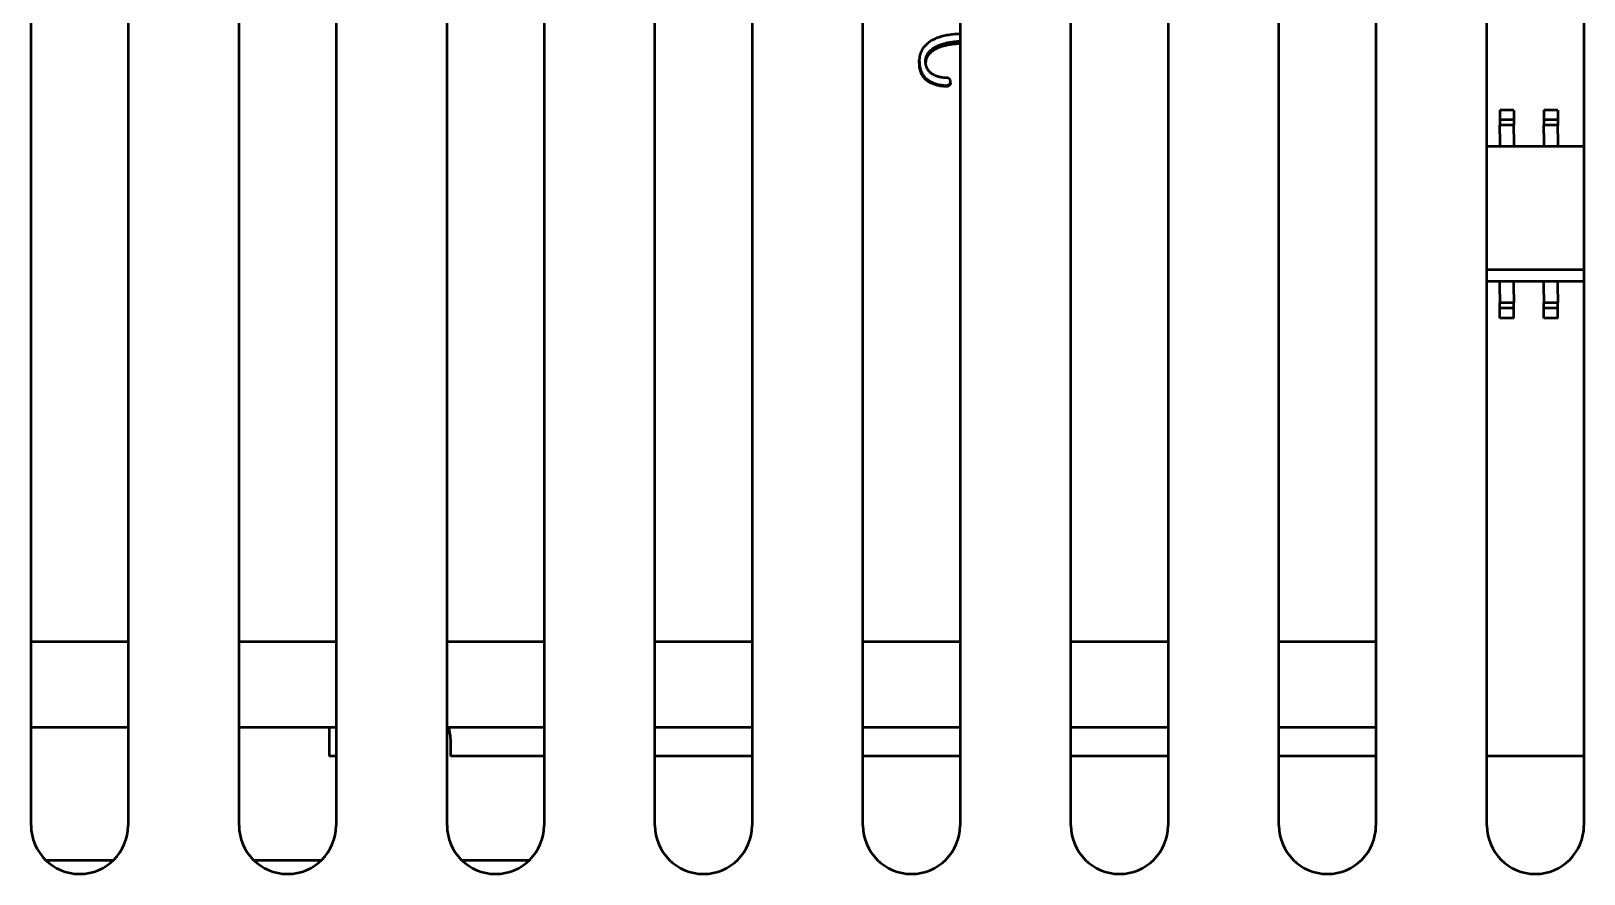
# Model space of a CAD drawing. Header units: millimetres. Extents: x 2121 to 4904, y 892 to 1933.
# Drawn here: x 2738.8 to 2806, y 1384 to 1420.5 of the extents above; entities that cross this region are included whole.
import ezdxf

# ---------------------------------------------------------------- set-up
doc = ezdxf.new("R2010")
doc.units = ezdxf.units.MM
doc.header["$LTSCALE"] = 1.8
doc.layers.add('외형선(ISO)', color=7, linetype='Continuous', lineweight=50)

msp = doc.modelspace()

# ---------------------------------------------------------------- linework, layer by layer
at = {"layer": '외형선(ISO)', "color": 7}
for p, q in [((2738.779, 1386.133), (2738.779, 1453.633)), ((2742.979, 1453.633), (2742.979, 1386.133)), ((2747.779, 1386.133), (2747.779, 1453.633)), ((2751.979, 1453.633), (2751.979, 1386.133)), ((2756.779, 1386.133), (2756.779, 1453.633)), ((2760.979, 1453.633), (2760.979, 1386.133)), ((2765.779, 1386.133), (2765.779, 1453.633)), ((2769.979, 1453.633), (2769.979, 1386.133)), ((2774.779, 1386.133), (2774.779, 1453.633)), ((2778.979, 1453.633), (2778.979, 1386.133)), ((2783.779, 1386.133), (2783.779, 1453.633)), ((2787.979, 1453.633), (2787.979, 1386.133)), ((2792.779, 1386.133), (2792.779, 1453.633)), ((2796.979, 1453.633), (2796.979, 1386.133)), ((2801.779, 1386.133), (2801.779, 1453.633)), ((2805.979, 1453.633), (2805.979, 1386.133)), ((2777.217, 1419.163), (2777.217, 1419.249)), ((2778.375, 1418.108), (2778.375, 1418.159)), ((2778.518, 1418.157), (2778.518, 1418.209)), ((2778.567, 1418.261), (2778.567, 1418.316)), ((2802.949, 1417.093), (2802.334, 1417.093)), ((2802.334, 1417.093), (2802.334, 1416.663)), ((2802.949, 1416.663), (2802.334, 1416.663)), ((2802.334, 1416.663), (2802.334, 1416.433)), ((2802.949, 1417.093), (2802.949, 1416.663)), ((2802.949, 1416.663), (2802.949, 1416.433)), ((2804.854, 1417.093), (2804.239, 1417.093)), ((2804.239, 1417.093), (2804.239, 1416.663)), ((2804.854, 1416.663), (2804.239, 1416.663)), ((2804.239, 1416.663), (2804.239, 1416.433)), ((2804.854, 1417.093), (2804.854, 1416.663)), ((2804.854, 1416.663), (2804.854, 1416.433)), ((2802.949, 1416.433), (2802.334, 1416.433)), ((2802.334, 1416.058), (2802.334, 1416.433)), ((2802.334, 1416.058), (2802.334, 1415.518)), ((2802.949, 1416.058), (2802.949, 1416.433)), ((2802.949, 1416.058), (2802.949, 1415.518)), ((2804.854, 1416.433), (2804.239, 1416.433)), ((2804.239, 1416.058), (2804.239, 1416.433)), ((2804.239, 1416.058), (2804.239, 1415.518)), ((2804.854, 1416.058), (2804.854, 1416.433)), ((2804.854, 1416.058), (2804.854, 1415.518)), ((2805.979, 1415.518), (2801.779, 1415.518)), ((2801.779, 1410.193), (2805.979, 1410.193)), ((2805.979, 1409.668), (2801.779, 1409.668)), ((2802.334, 1409.127), (2802.334, 1409.668)), ((2802.949, 1409.127), (2802.949, 1409.668)), ((2804.239, 1409.127), (2804.239, 1409.668)), ((2804.854, 1409.127), (2804.854, 1409.668)), ((2802.334, 1409.127), (2802.334, 1408.753)), ((2802.949, 1408.753), (2802.334, 1408.753)), ((2802.334, 1408.523), (2802.334, 1408.753)), ((2802.949, 1408.523), (2802.334, 1408.523)), ((2802.334, 1408.093), (2802.334, 1408.523)), ((2802.949, 1409.127), (2802.949, 1408.753)), ((2802.949, 1408.523), (2802.949, 1408.753)), ((2802.949, 1408.093), (2802.949, 1408.523)), ((2804.239, 1409.127), (2804.239, 1408.753)), ((2804.854, 1408.753), (2804.239, 1408.753)), ((2804.239, 1408.523), (2804.239, 1408.753)), ((2804.854, 1408.523), (2804.239, 1408.523)), ((2804.239, 1408.093), (2804.239, 1408.523)), ((2804.854, 1409.127), (2804.854, 1408.753)), ((2804.854, 1408.523), (2804.854, 1408.753)), ((2804.854, 1408.093), (2804.854, 1408.523)), ((2802.949, 1408.093), (2802.334, 1408.093)), ((2804.854, 1408.093), (2804.239, 1408.093)), ((2738.779, 1394.094), (2742.979, 1394.094)), ((2747.779, 1394.094), (2751.979, 1394.094)), ((2756.779, 1394.094), (2760.979, 1394.094)), ((2765.779, 1394.094), (2769.979, 1394.094)), ((2774.779, 1394.094), (2778.979, 1394.094)), ((2783.779, 1394.094), (2787.979, 1394.094)), ((2792.779, 1394.094), (2796.979, 1394.094)), ((2738.779, 1390.387), (2742.979, 1390.387)), ((2747.779, 1390.387), (2751.979, 1390.387)), ((2751.679, 1390.387), (2751.679, 1389.133)), ((2756.779, 1390.387), (2760.979, 1390.387)), ((2765.779, 1390.387), (2769.979, 1390.387)), ((2774.779, 1390.387), (2778.979, 1390.387)), ((2783.779, 1390.387), (2787.979, 1390.387)), ((2792.779, 1390.387), (2796.979, 1390.387)), ((2756.929, 1389.883), (2756.929, 1389.133)), ((2751.979, 1389.133), (2751.679, 1389.133)), ((2760.979, 1389.133), (2756.929, 1389.133)), ((2769.979, 1389.133), (2765.779, 1389.133)), ((2778.979, 1389.133), (2774.779, 1389.133)), ((2787.979, 1389.133), (2783.779, 1389.133)), ((2796.979, 1389.133), (2792.779, 1389.133)), ((2805.979, 1389.133), (2801.779, 1389.133)), ((2739.409, 1384.633), (2742.348, 1384.633)), ((2748.409, 1384.633), (2751.348, 1384.633)), ((2757.409, 1384.633), (2760.348, 1384.633))]:
    msp.add_line(p, q, dxfattribs=at)
for centre, radius, start, end in [((2755.429, 1389.883), 1.5, 0, 19.65967), ((2740.879, 1386.133), 2.1, 180, 0), ((2749.879, 1386.133), 2.1, 180, 0), ((2758.879, 1386.133), 2.1, 180, 0), ((2767.879, 1386.133), 2.1, 180, 0), ((2776.879, 1386.133), 2.1, 180, 0), ((2785.879, 1386.133), 2.1, 180, 0), ((2794.879, 1386.133), 2.1, 180, 0), ((2803.879, 1386.133), 2.1, 180, 0)]:
    msp.add_arc(centre, radius, start, end, dxfattribs=at)
for points, knots in [([(2777.66, 1420.041), (2777.636, 1420.025), (2777.612, 1420.007), (2777.59, 1419.99), (2777.567, 1419.972), (2777.545, 1419.954), (2777.525, 1419.935), (2777.515, 1419.926), (2777.505, 1419.917), (2777.495, 1419.907), (2777.475, 1419.888), (2777.457, 1419.869), (2777.439, 1419.849), (2777.431, 1419.839), (2777.422, 1419.829), (2777.414, 1419.819), (2777.398, 1419.799), (2777.382, 1419.778), (2777.368, 1419.757), (2777.361, 1419.746), (2777.354, 1419.736), (2777.347, 1419.725), (2777.334, 1419.703), (2777.321, 1419.681), (2777.31, 1419.659), (2777.304, 1419.648), (2777.299, 1419.636), (2777.294, 1419.625), (2777.284, 1419.602), (2777.274, 1419.579), (2777.266, 1419.555), (2777.262, 1419.543), (2777.258, 1419.531), (2777.255, 1419.519), (2777.244, 1419.483), (2777.235, 1419.445), (2777.229, 1419.407), (2777.221, 1419.356), (2777.217, 1419.303), (2777.217, 1419.249)], [0, 0, 0, 0, 0.083333, 0.083333, 0.083333, 0.166667, 0.166667, 0.166667, 0.208333, 0.208333, 0.208333, 0.291667, 0.291667, 0.291667, 0.333333, 0.333333, 0.333333, 0.416667, 0.416667, 0.416667, 0.458333, 0.458333, 0.458333, 0.541667, 0.541667, 0.541667, 0.583333, 0.583333, 0.583333, 0.666667, 0.666667, 0.666667, 0.708333, 0.708333, 0.708333, 0.833333, 0.833333, 0.833333, 1, 1, 1, 1]), ([(2778.979, 1420.386), (2778.93, 1420.384), (2778.882, 1420.382), (2778.835, 1420.379), (2778.81, 1420.377), (2778.785, 1420.375), (2778.761, 1420.373), (2778.712, 1420.369), (2778.664, 1420.365), (2778.617, 1420.359), (2778.593, 1420.356), (2778.57, 1420.353), (2778.547, 1420.35), (2778.502, 1420.343), (2778.457, 1420.336), (2778.414, 1420.328), (2778.392, 1420.324), (2778.37, 1420.32), (2778.349, 1420.316), (2778.307, 1420.307), (2778.265, 1420.297), (2778.225, 1420.287), (2778.205, 1420.281), (2778.185, 1420.276), (2778.166, 1420.27), (2778.126, 1420.259), (2778.088, 1420.247), (2778.051, 1420.234), (2778.033, 1420.228), (2778.015, 1420.221), (2777.997, 1420.214), (2777.943, 1420.194), (2777.892, 1420.172), (2777.843, 1420.147), (2777.778, 1420.115), (2777.717, 1420.08), (2777.66, 1420.041)], [0.08859, 0.08859, 0.08859, 0.08859, 0.1666667, 0.1666667, 0.1666667, 0.2083333, 0.2083333, 0.2083333, 0.2916667, 0.2916667, 0.2916667, 0.3333333, 0.3333333, 0.3333333, 0.4166667, 0.4166667, 0.4166667, 0.4583333, 0.4583333, 0.4583333, 0.5416667, 0.5416667, 0.5416667, 0.5833333, 0.5833333, 0.5833333, 0.6666667, 0.6666667, 0.6666667, 0.7083333, 0.7083333, 0.7083333, 0.8333333, 0.8333333, 0.8333333, 1, 1, 1, 1]), ([(2777.961, 1419.85), (2777.986, 1419.862), (2778.013, 1419.875), (2778.039, 1419.886), (2778.066, 1419.898), (2778.093, 1419.909), (2778.121, 1419.919), (2778.135, 1419.924), (2778.15, 1419.93), (2778.164, 1419.934), (2778.193, 1419.944), (2778.222, 1419.954), (2778.252, 1419.963), (2778.267, 1419.967), (2778.282, 1419.972), (2778.297, 1419.976), (2778.328, 1419.984), (2778.359, 1419.992), (2778.391, 1419.999), (2778.407, 1420.003), (2778.423, 1420.007), (2778.439, 1420.01), (2778.472, 1420.017), (2778.505, 1420.023), (2778.538, 1420.029), (2778.555, 1420.032), (2778.572, 1420.035), (2778.59, 1420.037), (2778.624, 1420.042), (2778.659, 1420.047), (2778.695, 1420.051), (2778.713, 1420.053), (2778.731, 1420.055), (2778.749, 1420.057), (2778.803, 1420.063), (2778.859, 1420.067), (2778.916, 1420.07), (2778.937, 1420.071), (2778.958, 1420.072), (2778.979, 1420.073)], [0, 0, 0, 0, 0.0833333, 0.0833333, 0.0833333, 0.1666667, 0.1666667, 0.1666667, 0.2083333, 0.2083333, 0.2083333, 0.2916667, 0.2916667, 0.2916667, 0.3333333, 0.3333333, 0.3333333, 0.4166667, 0.4166667, 0.4166667, 0.4583333, 0.4583333, 0.4583333, 0.5416667, 0.5416667, 0.5416667, 0.5833333, 0.5833333, 0.5833333, 0.6666667, 0.6666667, 0.6666667, 0.7083333, 0.7083333, 0.7083333, 0.8333333, 0.8333333, 0.8333333, 0.8780601, 0.8780601, 0.8780601, 0.8780601]), ([(2778.979, 1419.961), (2778.958, 1419.96), (2778.937, 1419.959), (2778.916, 1419.958), (2778.859, 1419.955), (2778.803, 1419.951), (2778.749, 1419.946), (2778.731, 1419.944), (2778.713, 1419.942), (2778.695, 1419.94), (2778.659, 1419.936), (2778.624, 1419.931), (2778.59, 1419.926), (2778.572, 1419.924), (2778.555, 1419.921), (2778.538, 1419.918), (2778.505, 1419.913), (2778.472, 1419.906), (2778.439, 1419.9), (2778.423, 1419.897), (2778.407, 1419.893), (2778.391, 1419.89), (2778.359, 1419.882), (2778.328, 1419.875), (2778.297, 1419.867), (2778.282, 1419.863), (2778.267, 1419.858), (2778.252, 1419.854), (2778.222, 1419.846), (2778.193, 1419.836), (2778.164, 1419.827), (2778.15, 1419.822), (2778.135, 1419.817), (2778.121, 1419.812), (2778.065, 1419.792), (2778.012, 1419.769), (2777.961, 1419.745)], [-0.8780601, -0.8780601, -0.8780601, -0.8780601, -0.8333333, -0.8333333, -0.8333333, -0.7083333, -0.7083333, -0.7083333, -0.6666667, -0.6666667, -0.6666667, -0.5833333, -0.5833333, -0.5833333, -0.5416667, -0.5416667, -0.5416667, -0.4583333, -0.4583333, -0.4583333, -0.4166667, -0.4166667, -0.4166667, -0.3333333, -0.3333333, -0.3333333, -0.2916667, -0.2916667, -0.2916667, -0.2083333, -0.2083333, -0.2083333, -0.1666667, -0.1666667, -0.1666667, 0, 0, 0, 0]), ([(2777.488, 1419.208), (2777.488, 1419.231), (2777.489, 1419.253), (2777.491, 1419.275), (2777.493, 1419.296), (2777.497, 1419.318), (2777.501, 1419.339), (2777.503, 1419.349), (2777.506, 1419.359), (2777.508, 1419.37), (2777.514, 1419.39), (2777.521, 1419.41), (2777.528, 1419.43), (2777.532, 1419.44), (2777.536, 1419.45), (2777.54, 1419.459), (2777.549, 1419.479), (2777.559, 1419.498), (2777.57, 1419.516), (2777.576, 1419.526), (2777.581, 1419.535), (2777.587, 1419.544), (2777.599, 1419.562), (2777.612, 1419.58), (2777.627, 1419.597), (2777.634, 1419.606), (2777.641, 1419.615), (2777.649, 1419.623), (2777.664, 1419.64), (2777.681, 1419.657), (2777.698, 1419.673), (2777.707, 1419.681), (2777.716, 1419.689), (2777.725, 1419.697), (2777.753, 1419.721), (2777.784, 1419.744), (2777.816, 1419.766), (2777.86, 1419.796), (2777.908, 1419.823), (2777.961, 1419.85)], [0, 0, 0, 0, 0.083333, 0.083333, 0.083333, 0.166667, 0.166667, 0.166667, 0.208333, 0.208333, 0.208333, 0.291667, 0.291667, 0.291667, 0.333333, 0.333333, 0.333333, 0.416667, 0.416667, 0.416667, 0.458333, 0.458333, 0.458333, 0.541667, 0.541667, 0.541667, 0.583333, 0.583333, 0.583333, 0.666667, 0.666667, 0.666667, 0.708333, 0.708333, 0.708333, 0.833333, 0.833333, 0.833333, 1, 1, 1, 1]), ([(2777.961, 1419.745), (2777.908, 1419.719), (2777.86, 1419.692), (2777.816, 1419.664), (2777.784, 1419.643), (2777.753, 1419.62), (2777.725, 1419.597), (2777.716, 1419.59), (2777.707, 1419.582), (2777.698, 1419.574), (2777.681, 1419.558), (2777.664, 1419.542), (2777.649, 1419.526), (2777.641, 1419.517), (2777.634, 1419.509), (2777.627, 1419.501), (2777.612, 1419.484), (2777.599, 1419.466), (2777.587, 1419.449), (2777.581, 1419.44), (2777.576, 1419.431), (2777.57, 1419.422), (2777.559, 1419.404), (2777.549, 1419.386), (2777.54, 1419.367), (2777.536, 1419.358), (2777.532, 1419.348), (2777.528, 1419.339), (2777.521, 1419.32), (2777.514, 1419.3), (2777.508, 1419.28), (2777.506, 1419.27), (2777.503, 1419.26), (2777.501, 1419.25), (2777.495, 1419.222), (2777.491, 1419.193), (2777.489, 1419.163)], [-1, -1, -1, -1, -0.8333333, -0.8333333, -0.8333333, -0.7083333, -0.7083333, -0.7083333, -0.6666667, -0.6666667, -0.6666667, -0.5833333, -0.5833333, -0.5833333, -0.5416667, -0.5416667, -0.5416667, -0.4583333, -0.4583333, -0.4583333, -0.4166667, -0.4166667, -0.4166667, -0.3333333, -0.3333333, -0.3333333, -0.2916667, -0.2916667, -0.2916667, -0.2083333, -0.2083333, -0.2083333, -0.1666667, -0.1666667, -0.1666667, -0.0498455, -0.0498455, -0.0498455, -0.0498455]), ([(2777.217, 1419.249), (2777.217, 1419.222), (2777.217, 1419.196), (2777.219, 1419.17), (2777.22, 1419.144), (2777.221, 1419.119), (2777.224, 1419.095), (2777.225, 1419.082), (2777.226, 1419.07), (2777.228, 1419.058), (2777.23, 1419.034), (2777.234, 1419.01), (2777.238, 1418.987), (2777.24, 1418.975), (2777.242, 1418.964), (2777.244, 1418.952), (2777.249, 1418.93), (2777.254, 1418.907), (2777.26, 1418.886), (2777.263, 1418.875), (2777.266, 1418.864), (2777.269, 1418.854), (2777.275, 1418.832), (2777.282, 1418.812), (2777.289, 1418.791), (2777.293, 1418.781), (2777.297, 1418.771), (2777.301, 1418.762), (2777.309, 1418.742), (2777.317, 1418.723), (2777.326, 1418.704), (2777.331, 1418.695), (2777.336, 1418.685), (2777.341, 1418.676), (2777.355, 1418.649), (2777.371, 1418.623), (2777.388, 1418.598), (2777.411, 1418.565), (2777.436, 1418.533), (2777.463, 1418.504)], [0, 0, 0, 0, 0.083333, 0.083333, 0.083333, 0.166667, 0.166667, 0.166667, 0.208333, 0.208333, 0.208333, 0.291667, 0.291667, 0.291667, 0.333333, 0.333333, 0.333333, 0.416667, 0.416667, 0.416667, 0.458333, 0.458333, 0.458333, 0.541667, 0.541667, 0.541667, 0.583333, 0.583333, 0.583333, 0.666667, 0.666667, 0.666667, 0.708333, 0.708333, 0.708333, 0.833333, 0.833333, 0.833333, 1, 1, 1, 1]), ([(2777.463, 1418.442), (2777.436, 1418.471), (2777.411, 1418.501), (2777.388, 1418.533), (2777.371, 1418.557), (2777.355, 1418.583), (2777.341, 1418.609), (2777.336, 1418.618), (2777.331, 1418.627), (2777.326, 1418.636), (2777.317, 1418.654), (2777.309, 1418.673), (2777.301, 1418.692), (2777.297, 1418.701), (2777.293, 1418.711), (2777.289, 1418.721), (2777.282, 1418.74), (2777.275, 1418.76), (2777.269, 1418.781), (2777.266, 1418.791), (2777.263, 1418.801), (2777.26, 1418.812), (2777.254, 1418.833), (2777.249, 1418.854), (2777.244, 1418.876), (2777.242, 1418.887), (2777.24, 1418.898), (2777.238, 1418.91), (2777.234, 1418.932), (2777.23, 1418.955), (2777.228, 1418.978), (2777.226, 1418.99), (2777.225, 1419.002), (2777.224, 1419.014), (2777.219, 1419.062), (2777.217, 1419.111), (2777.217, 1419.163)], [-1, -1, -1, -1, -0.833333, -0.833333, -0.833333, -0.708333, -0.708333, -0.708333, -0.666667, -0.666667, -0.666667, -0.583333, -0.583333, -0.583333, -0.541667, -0.541667, -0.541667, -0.458333, -0.458333, -0.458333, -0.416667, -0.416667, -0.416667, -0.333333, -0.333333, -0.333333, -0.291667, -0.291667, -0.291667, -0.208333, -0.208333, -0.208333, -0.166667, -0.166667, -0.166667, 0, 0, 0, 0]), ([(2777.724, 1418.692), (2777.711, 1418.702), (2777.699, 1418.713), (2777.687, 1418.724), (2777.675, 1418.735), (2777.663, 1418.746), (2777.652, 1418.758), (2777.647, 1418.764), (2777.641, 1418.77), (2777.636, 1418.776), (2777.626, 1418.788), (2777.616, 1418.8), (2777.607, 1418.813), (2777.602, 1418.819), (2777.597, 1418.826), (2777.593, 1418.832), (2777.584, 1418.845), (2777.576, 1418.859), (2777.568, 1418.873), (2777.565, 1418.879), (2777.561, 1418.886), (2777.557, 1418.893), (2777.55, 1418.907), (2777.544, 1418.922), (2777.538, 1418.936), (2777.535, 1418.944), (2777.532, 1418.951), (2777.529, 1418.959), (2777.524, 1418.974), (2777.519, 1418.989), (2777.514, 1419.005), (2777.512, 1419.013), (2777.51, 1419.02), (2777.508, 1419.028), (2777.502, 1419.052), (2777.498, 1419.077), (2777.494, 1419.103), (2777.49, 1419.137), (2777.488, 1419.172), (2777.488, 1419.208)], [0, 0, 0, 0, 0.083333, 0.083333, 0.083333, 0.166667, 0.166667, 0.166667, 0.208333, 0.208333, 0.208333, 0.291667, 0.291667, 0.291667, 0.333333, 0.333333, 0.333333, 0.416667, 0.416667, 0.416667, 0.458333, 0.458333, 0.458333, 0.541667, 0.541667, 0.541667, 0.583333, 0.583333, 0.583333, 0.666667, 0.666667, 0.666667, 0.708333, 0.708333, 0.708333, 0.833333, 0.833333, 0.833333, 1, 1, 1, 1]), ([(2778.405, 1418.484), (2778.38, 1418.484), (2778.356, 1418.485), (2778.333, 1418.487), (2778.309, 1418.488), (2778.286, 1418.49), (2778.264, 1418.492), (2778.253, 1418.493), (2778.241, 1418.495), (2778.23, 1418.496), (2778.208, 1418.499), (2778.187, 1418.502), (2778.165, 1418.505), (2778.155, 1418.507), (2778.144, 1418.509), (2778.134, 1418.511), (2778.113, 1418.515), (2778.093, 1418.52), (2778.073, 1418.525), (2778.063, 1418.527), (2778.054, 1418.53), (2778.044, 1418.532), (2778.025, 1418.538), (2778.006, 1418.543), (2777.987, 1418.55), (2777.978, 1418.553), (2777.969, 1418.556), (2777.96, 1418.559), (2777.942, 1418.566), (2777.924, 1418.573), (2777.907, 1418.581), (2777.899, 1418.584), (2777.89, 1418.588), (2777.882, 1418.592), (2777.857, 1418.604), (2777.833, 1418.617), (2777.81, 1418.631), (2777.78, 1418.649), (2777.751, 1418.67), (2777.724, 1418.692)], [0, 0, 0, 0, 0.083333, 0.083333, 0.083333, 0.166667, 0.166667, 0.166667, 0.208333, 0.208333, 0.208333, 0.291667, 0.291667, 0.291667, 0.333333, 0.333333, 0.333333, 0.416667, 0.416667, 0.416667, 0.458333, 0.458333, 0.458333, 0.541667, 0.541667, 0.541667, 0.583333, 0.583333, 0.583333, 0.666667, 0.666667, 0.666667, 0.708333, 0.708333, 0.708333, 0.833333, 0.833333, 0.833333, 1, 1, 1, 1]), ([(2777.463, 1418.504), (2777.479, 1418.487), (2777.495, 1418.471), (2777.513, 1418.455), (2777.53, 1418.439), (2777.548, 1418.424), (2777.567, 1418.41), (2777.576, 1418.402), (2777.586, 1418.395), (2777.596, 1418.388), (2777.615, 1418.375), (2777.636, 1418.361), (2777.657, 1418.349), (2777.668, 1418.342), (2777.678, 1418.336), (2777.689, 1418.33), (2777.712, 1418.318), (2777.734, 1418.307), (2777.758, 1418.296), (2777.77, 1418.29), (2777.782, 1418.285), (2777.794, 1418.28), (2777.819, 1418.27), (2777.844, 1418.26), (2777.87, 1418.251), (2777.883, 1418.247), (2777.897, 1418.243), (2777.91, 1418.238), (2777.937, 1418.23), (2777.965, 1418.222), (2777.993, 1418.215), (2778.008, 1418.211), (2778.022, 1418.208), (2778.037, 1418.205), (2778.081, 1418.195), (2778.127, 1418.187), (2778.174, 1418.179), (2778.238, 1418.17), (2778.305, 1418.163), (2778.375, 1418.159)], [0, 0, 0, 0, 0.083333, 0.083333, 0.083333, 0.166667, 0.166667, 0.166667, 0.208333, 0.208333, 0.208333, 0.291667, 0.291667, 0.291667, 0.333333, 0.333333, 0.333333, 0.416667, 0.416667, 0.416667, 0.458333, 0.458333, 0.458333, 0.541667, 0.541667, 0.541667, 0.583333, 0.583333, 0.583333, 0.666667, 0.666667, 0.666667, 0.708333, 0.708333, 0.708333, 0.833333, 0.833333, 0.833333, 1, 1, 1, 1]), ([(2778.375, 1418.108), (2778.305, 1418.113), (2778.238, 1418.119), (2778.174, 1418.128), (2778.127, 1418.135), (2778.081, 1418.143), (2778.037, 1418.153), (2778.022, 1418.156), (2778.008, 1418.159), (2777.993, 1418.163), (2777.965, 1418.17), (2777.937, 1418.177), (2777.91, 1418.185), (2777.897, 1418.189), (2777.883, 1418.194), (2777.87, 1418.198), (2777.844, 1418.207), (2777.819, 1418.216), (2777.794, 1418.226), (2777.782, 1418.231), (2777.77, 1418.236), (2777.758, 1418.241), (2777.734, 1418.251), (2777.712, 1418.263), (2777.689, 1418.274), (2777.678, 1418.28), (2777.668, 1418.286), (2777.657, 1418.292), (2777.636, 1418.304), (2777.615, 1418.317), (2777.596, 1418.331), (2777.586, 1418.337), (2777.576, 1418.344), (2777.567, 1418.351), (2777.529, 1418.379), (2777.494, 1418.41), (2777.463, 1418.442)], [-1, -1, -1, -1, -0.833333, -0.833333, -0.833333, -0.708333, -0.708333, -0.708333, -0.666667, -0.666667, -0.666667, -0.583333, -0.583333, -0.583333, -0.541667, -0.541667, -0.541667, -0.458333, -0.458333, -0.458333, -0.416667, -0.416667, -0.416667, -0.333333, -0.333333, -0.333333, -0.291667, -0.291667, -0.291667, -0.208333, -0.208333, -0.208333, -0.166667, -0.166667, -0.166667, 0, 0, 0, 0]), ([(2778.375, 1418.159), (2778.38, 1418.159), (2778.385, 1418.159), (2778.389, 1418.159), (2778.394, 1418.159), (2778.399, 1418.16), (2778.404, 1418.16), (2778.406, 1418.16), (2778.408, 1418.161), (2778.41, 1418.161), (2778.415, 1418.161), (2778.419, 1418.162), (2778.424, 1418.163), (2778.426, 1418.163), (2778.428, 1418.164), (2778.43, 1418.164), (2778.435, 1418.165), (2778.439, 1418.166), (2778.443, 1418.167), (2778.445, 1418.168), (2778.447, 1418.169), (2778.449, 1418.169), (2778.453, 1418.171), (2778.457, 1418.172), (2778.461, 1418.173), (2778.463, 1418.174), (2778.465, 1418.175), (2778.467, 1418.176), (2778.471, 1418.178), (2778.474, 1418.179), (2778.478, 1418.181), (2778.48, 1418.182), (2778.482, 1418.183), (2778.483, 1418.184), (2778.489, 1418.187), (2778.494, 1418.19), (2778.499, 1418.194), (2778.505, 1418.199), (2778.512, 1418.204), (2778.518, 1418.209)], [0, 0, 0, 0, 0.083333, 0.083333, 0.083333, 0.166667, 0.166667, 0.166667, 0.208333, 0.208333, 0.208333, 0.291667, 0.291667, 0.291667, 0.333333, 0.333333, 0.333333, 0.416667, 0.416667, 0.416667, 0.458333, 0.458333, 0.458333, 0.541667, 0.541667, 0.541667, 0.583333, 0.583333, 0.583333, 0.666667, 0.666667, 0.666667, 0.708333, 0.708333, 0.708333, 0.833333, 0.833333, 0.833333, 1, 1, 1, 1]), ([(2778.518, 1418.157), (2778.512, 1418.152), (2778.505, 1418.147), (2778.499, 1418.142), (2778.494, 1418.139), (2778.489, 1418.136), (2778.483, 1418.133), (2778.482, 1418.132), (2778.48, 1418.131), (2778.478, 1418.13), (2778.474, 1418.128), (2778.471, 1418.126), (2778.467, 1418.125), (2778.465, 1418.124), (2778.463, 1418.123), (2778.461, 1418.123), (2778.457, 1418.121), (2778.453, 1418.12), (2778.449, 1418.118), (2778.447, 1418.118), (2778.445, 1418.117), (2778.443, 1418.117), (2778.439, 1418.116), (2778.435, 1418.115), (2778.43, 1418.114), (2778.428, 1418.113), (2778.426, 1418.113), (2778.424, 1418.112), (2778.419, 1418.112), (2778.415, 1418.111), (2778.41, 1418.11), (2778.408, 1418.11), (2778.406, 1418.11), (2778.404, 1418.11), (2778.394, 1418.109), (2778.385, 1418.108), (2778.375, 1418.108)], [-1, -1, -1, -1, -0.833333, -0.833333, -0.833333, -0.708333, -0.708333, -0.708333, -0.666667, -0.666667, -0.666667, -0.583333, -0.583333, -0.583333, -0.541667, -0.541667, -0.541667, -0.458333, -0.458333, -0.458333, -0.416667, -0.416667, -0.416667, -0.333333, -0.333333, -0.333333, -0.291667, -0.291667, -0.291667, -0.208333, -0.208333, -0.208333, -0.166667, -0.166667, -0.166667, 0, 0, 0, 0]), ([(2778.528, 1418.433), (2778.525, 1418.436), (2778.523, 1418.438), (2778.52, 1418.441), (2778.517, 1418.444), (2778.515, 1418.446), (2778.512, 1418.448), (2778.511, 1418.45), (2778.509, 1418.451), (2778.508, 1418.452), (2778.505, 1418.454), (2778.502, 1418.456), (2778.499, 1418.458), (2778.497, 1418.459), (2778.496, 1418.46), (2778.494, 1418.461), (2778.491, 1418.463), (2778.488, 1418.465), (2778.485, 1418.466), (2778.483, 1418.467), (2778.481, 1418.468), (2778.48, 1418.469), (2778.476, 1418.47), (2778.473, 1418.472), (2778.47, 1418.473), (2778.468, 1418.474), (2778.466, 1418.474), (2778.464, 1418.475), (2778.461, 1418.476), (2778.457, 1418.477), (2778.453, 1418.478), (2778.451, 1418.478), (2778.449, 1418.479), (2778.448, 1418.479), (2778.442, 1418.481), (2778.436, 1418.481), (2778.43, 1418.482), (2778.422, 1418.483), (2778.413, 1418.484), (2778.405, 1418.484)], [0, 0, 0, 0, 0.083333, 0.083333, 0.083333, 0.166667, 0.166667, 0.166667, 0.208333, 0.208333, 0.208333, 0.291667, 0.291667, 0.291667, 0.333333, 0.333333, 0.333333, 0.416667, 0.416667, 0.416667, 0.458333, 0.458333, 0.458333, 0.541667, 0.541667, 0.541667, 0.583333, 0.583333, 0.583333, 0.666667, 0.666667, 0.666667, 0.708333, 0.708333, 0.708333, 0.833333, 0.833333, 0.833333, 1, 1, 1, 1]), ([(2778.518, 1418.209), (2778.52, 1418.212), (2778.523, 1418.214), (2778.525, 1418.216), (2778.527, 1418.219), (2778.529, 1418.221), (2778.532, 1418.224), (2778.533, 1418.225), (2778.534, 1418.226), (2778.535, 1418.227), (2778.537, 1418.23), (2778.539, 1418.233), (2778.54, 1418.235), (2778.541, 1418.237), (2778.542, 1418.238), (2778.543, 1418.239), (2778.545, 1418.242), (2778.546, 1418.245), (2778.548, 1418.248), (2778.549, 1418.249), (2778.55, 1418.251), (2778.55, 1418.252), (2778.552, 1418.255), (2778.553, 1418.258), (2778.554, 1418.261), (2778.555, 1418.262), (2778.556, 1418.264), (2778.556, 1418.265), (2778.557, 1418.269), (2778.558, 1418.272), (2778.559, 1418.275), (2778.56, 1418.276), (2778.56, 1418.278), (2778.561, 1418.28), (2778.562, 1418.285), (2778.563, 1418.29), (2778.564, 1418.295), (2778.566, 1418.302), (2778.567, 1418.309), (2778.567, 1418.316)], [0, 0, 0, 0, 0.083333, 0.083333, 0.083333, 0.166667, 0.166667, 0.166667, 0.208333, 0.208333, 0.208333, 0.291667, 0.291667, 0.291667, 0.333333, 0.333333, 0.333333, 0.416667, 0.416667, 0.416667, 0.458333, 0.458333, 0.458333, 0.541667, 0.541667, 0.541667, 0.583333, 0.583333, 0.583333, 0.666667, 0.666667, 0.666667, 0.708333, 0.708333, 0.708333, 0.833333, 0.833333, 0.833333, 1, 1, 1, 1]), ([(2778.567, 1418.261), (2778.567, 1418.253), (2778.566, 1418.247), (2778.564, 1418.24), (2778.563, 1418.235), (2778.562, 1418.23), (2778.561, 1418.225), (2778.56, 1418.224), (2778.56, 1418.222), (2778.559, 1418.221), (2778.558, 1418.218), (2778.557, 1418.215), (2778.556, 1418.212), (2778.556, 1418.21), (2778.555, 1418.209), (2778.554, 1418.207), (2778.553, 1418.204), (2778.552, 1418.201), (2778.55, 1418.199), (2778.55, 1418.197), (2778.549, 1418.196), (2778.548, 1418.194), (2778.546, 1418.192), (2778.545, 1418.189), (2778.543, 1418.186), (2778.542, 1418.185), (2778.541, 1418.184), (2778.54, 1418.182), (2778.539, 1418.18), (2778.537, 1418.177), (2778.535, 1418.175), (2778.534, 1418.174), (2778.533, 1418.172), (2778.532, 1418.171), (2778.527, 1418.166), (2778.523, 1418.162), (2778.518, 1418.157)], [-1, -1, -1, -1, -0.833333, -0.833333, -0.833333, -0.708333, -0.708333, -0.708333, -0.666667, -0.666667, -0.666667, -0.583333, -0.583333, -0.583333, -0.541667, -0.541667, -0.541667, -0.458333, -0.458333, -0.458333, -0.416667, -0.416667, -0.416667, -0.333333, -0.333333, -0.333333, -0.291667, -0.291667, -0.291667, -0.208333, -0.208333, -0.208333, -0.166667, -0.166667, -0.166667, 0, 0, 0, 0]), ([(2778.567, 1418.316), (2778.567, 1418.32), (2778.567, 1418.323), (2778.567, 1418.327), (2778.567, 1418.331), (2778.566, 1418.334), (2778.566, 1418.338), (2778.566, 1418.339), (2778.566, 1418.341), (2778.565, 1418.343), (2778.565, 1418.346), (2778.564, 1418.35), (2778.564, 1418.353), (2778.563, 1418.355), (2778.563, 1418.357), (2778.563, 1418.358), (2778.562, 1418.362), (2778.561, 1418.365), (2778.56, 1418.368), (2778.56, 1418.37), (2778.559, 1418.372), (2778.559, 1418.373), (2778.558, 1418.377), (2778.557, 1418.38), (2778.556, 1418.383), (2778.555, 1418.385), (2778.554, 1418.386), (2778.554, 1418.388), (2778.552, 1418.391), (2778.551, 1418.394), (2778.55, 1418.397), (2778.549, 1418.399), (2778.548, 1418.4), (2778.547, 1418.402), (2778.545, 1418.407), (2778.542, 1418.411), (2778.54, 1418.415), (2778.536, 1418.421), (2778.532, 1418.427), (2778.528, 1418.433)], [0, 0, 0, 0, 0.083333, 0.083333, 0.083333, 0.166667, 0.166667, 0.166667, 0.208333, 0.208333, 0.208333, 0.291667, 0.291667, 0.291667, 0.333333, 0.333333, 0.333333, 0.416667, 0.416667, 0.416667, 0.458333, 0.458333, 0.458333, 0.541667, 0.541667, 0.541667, 0.583333, 0.583333, 0.583333, 0.666667, 0.666667, 0.666667, 0.708333, 0.708333, 0.708333, 0.833333, 0.833333, 0.833333, 1, 1, 1, 1])]:
    msp.add_open_spline(points, degree=3, knots=knots, dxfattribs=at)

doc.saveas('drawing.dxf')
